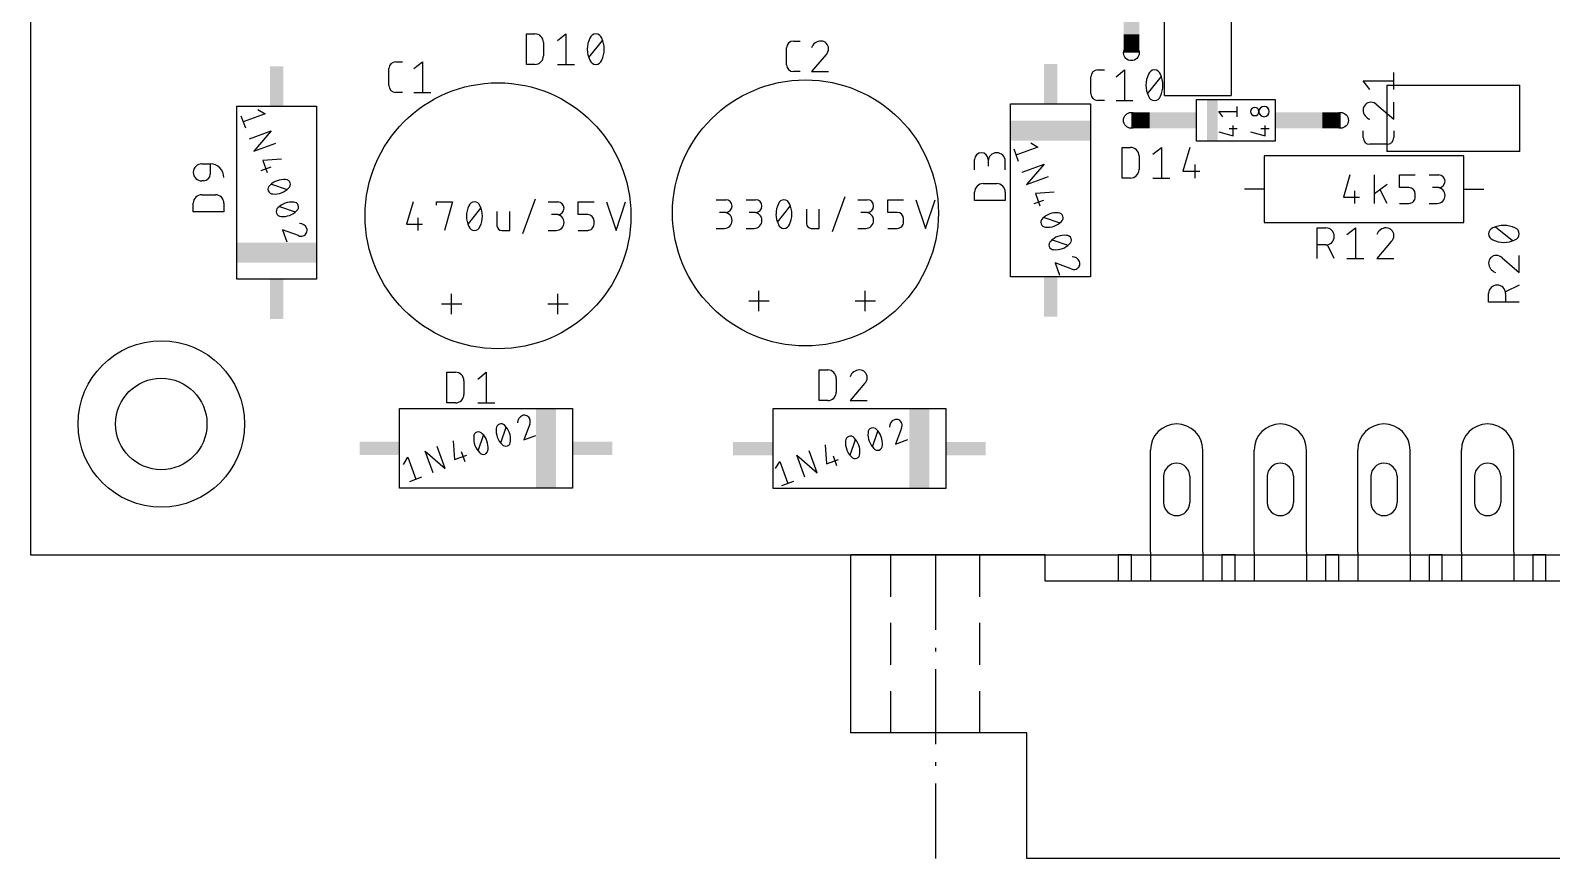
# Model space of a CAD drawing. Extents: x -7 to 100, y -12 to 128.
# Drawn here: x 0 to 58.1, y -11.6 to 20 of the extents above; entities that cross this region are included whole.
import ezdxf

# ---------------------------------------------------------------- set-up
doc = ezdxf.new("R2010")
doc.units = 0
for name, color, linetype in [('20', 30, 'CONTINUOUS'), ('21', 253, 'CONTINUOUS'), ('25', 253, 'CONTINUOUS'), ('51', 253, 'CONTINUOUS')]:
    doc.layers.add(name, color=color, linetype=linetype)

# ---------------------------------------------------------------- blocks, each defined once
blk = doc.blocks.new('RECT')
blk.add_solid([(-0.5, -0.5), (0.5, -0.5), (-0.5, 0.5), (0.5, 0.5)])

msp = doc.modelspace()

# ---------------------------------------------------------------- linework, layer by layer
at = {"layer": '20'}
for p, q in [((0, 100), (0, 0)), ((0, 0), (100, 0))]:
    msp.add_line(p, q, dxfattribs=at)
at = {"layer": '21'}
for p, q in [((43.3388, 17.5486), (43.3388, 22.6286)), ((45.8788, 22.6286), (45.8788, 17.5486)), ((43.3388, 17.5486), (45.8788, 17.5486)), ((51.8256, 17.9438), (56.9056, 17.9438)), ((51.8256, 17.9438), (51.8256, 15.4038)), ((56.9056, 15.4038), (56.9056, 17.9438)), ((7.8868, 10.5298), (7.8868, 17.1338)), ((7.8868, 17.1338), (10.9348, 17.1338)), ((8.6951, 17.0118), (8.9652, 16.8473)), ((10.9348, 17.1338), (10.9348, 10.5298)), ((37.456, 10.618), (37.456, 17.222)), ((37.456, 17.222), (40.504, 17.222)), ((40.504, 17.222), (40.504, 10.618)), ((44.5632, 15.7972), (44.5632, 17.3972)), ((44.5632, 17.3972), (47.5632, 17.3972)), ((45.5637, 16.7367), (45.4057, 16.9343)), ((45.4057, 16.9343), (46.1169, 16.9343)), ((46.1169, 16.7367), (46.1169, 17.1318)), ((47.5632, 17.3972), (47.5632, 15.7972)), ((8.0454, 16.7753), (8.2143, 16.3112)), ((8.9652, 16.8473), (8.1298, 16.5432)), ((45.8008, 16.2818), (46.1169, 16.2818)), ((45.9588, 16.0052), (45.9588, 16.4003)), ((47.02, 16.2818), (47.3361, 16.2818)), ((47.178, 16.0052), (47.178, 16.4003)), ((8.3685, 15.8874), (9.2039, 16.1914)), ((9.2039, 16.1914), (8.5374, 15.4233)), ((8.5374, 15.4233), (9.3728, 15.7274)), ((38.2226, 15.7418), (38.4927, 15.5773)), ((47.5632, 15.7972), (44.5632, 15.7972)), ((45.4057, 16.1632), (45.9588, 16.0052)), ((46.6249, 16.1632), (47.178, 16.0052)), ((9.5946, 15.1179), (8.8773, 15.0671)), ((37.5729, 15.5053), (37.7418, 15.0412)), ((38.4927, 15.5773), (37.6573, 15.2732)), ((54.7688, 15.24), (47.1487, 15.24)), ((47.1487, 15.24), (47.1487, 12.7)), ((56.9056, 15.4038), (51.8256, 15.4038)), ((54.7688, 12.7), (54.7688, 15.24)), ((9.1812, 14.8098), (8.8099, 14.6746)), ((8.8773, 15.0671), (9.0462, 14.603)), ((37.896, 14.6174), (38.7314, 14.9215)), ((38.7314, 14.9215), (38.0649, 14.1533)), ((9.207, 14.1614), (9.8062, 13.959)), ((38.0649, 14.1533), (38.9003, 14.4573)), ((47.1487, 13.97), (46.3867, 13.97)), ((50.4172, 14.5161), (50.1745, 13.6666)), ((51.3587, 13.4239), (51.3587, 14.5161)), ((51.8441, 14.152), (51.3587, 13.788)), ((52.3081, 14.0307), (52.3081, 14.5161)), ((52.3081, 14.5161), (52.9149, 14.5161)), ((52.6722, 14.0307), (52.3081, 14.0307)), ((53.4511, 14.5161), (53.8152, 14.5161)), ((53.8152, 14.0307), (53.5725, 14.0307)), ((54.7688, 13.97), (55.5308, 13.97)), ((14.6191, 13.4842), (14.3764, 12.6347)), ((15.5194, 13.3629), (15.5194, 13.4842)), ((15.5194, 13.4842), (16.1262, 13.4842)), ((16.1262, 13.4842), (15.8228, 12.392)), ((18.8186, 12.2707), (19.304, 13.6056)), ((19.7866, 13.4842), (20.1507, 13.4842)), ((20.9296, 12.9988), (20.9296, 13.4842)), ((20.9296, 13.4842), (21.5364, 13.4842)), ((22.0119, 13.4842), (22.376, 12.392)), ((22.376, 12.392), (22.74, 13.4842)), ((26.2033, 13.5636), (26.5673, 13.5636)), ((27.3463, 13.5636), (27.7103, 13.5636)), ((30.6454, 12.35), (31.1309, 13.685)), ((31.6135, 13.5636), (31.9775, 13.5636)), ((32.7565, 13.0782), (32.7565, 13.5636)), ((32.7565, 13.5636), (33.3632, 13.5636)), ((33.8388, 13.5636), (34.2029, 12.4714)), ((34.2029, 12.4714), (34.5669, 13.5636)), ((38.7087, 13.5398), (38.3374, 13.4046)), ((39.1221, 13.8479), (38.4048, 13.7971)), ((38.4048, 13.7971), (38.5737, 13.333)), ((50.1745, 13.6666), (50.7813, 13.6666)), ((50.5993, 13.9093), (50.5993, 13.4239)), ((51.8441, 13.4239), (51.5711, 13.9397)), ((52.3081, 13.4239), (52.6722, 13.4239)), ((52.9149, 13.6666), (52.9149, 13.788)), ((53.4511, 13.4239), (53.7545, 13.4239)), ((9.5197, 13.3021), (10.1189, 13.0998)), ((14.8011, 12.8774), (14.8011, 12.392)), ((16.7231, 12.6347), (17.2085, 13.2415)), ((17.828, 13.1202), (17.828, 12.5741)), ((18.3134, 12.392), (18.3134, 13.1202)), ((20.1507, 12.9988), (19.9079, 12.9988)), ((21.2937, 12.9988), (20.9296, 12.9988)), ((26.5673, 13.0782), (26.3246, 13.0782)), ((27.7103, 13.0782), (27.4676, 13.0782)), ((28.55, 12.7141), (29.0354, 13.3209)), ((29.6548, 13.1995), (29.6548, 12.6534)), ((30.1403, 12.4714), (30.1403, 13.1995)), ((31.9775, 13.0782), (31.7348, 13.0782)), ((33.1205, 13.0782), (32.7565, 13.0782)), ((33.3632, 12.7141), (33.3632, 12.8355)), ((38.7345, 12.8914), (39.3337, 12.689)), ((10.2376, 12.1962), (9.6299, 12.4217)), ((9.6299, 12.4217), (9.7988, 11.9576)), ((14.3764, 12.6347), (14.9832, 12.6347)), ((18.01, 12.392), (18.3134, 12.392)), ((19.7866, 12.392), (20.09, 12.392)), ((20.9296, 12.392), (21.2937, 12.392)), ((21.5364, 12.6347), (21.5364, 12.7561)), ((26.2033, 12.4714), (26.5067, 12.4714)), ((27.3463, 12.4714), (27.6497, 12.4714)), ((29.8369, 12.4714), (30.1403, 12.4714)), ((31.6135, 12.4714), (31.9169, 12.4714)), ((32.7565, 12.4714), (33.1205, 12.4714)), ((47.1487, 12.7), (54.7688, 12.7)), ((39.0472, 12.0321), (39.6464, 11.8298)), ((39.7651, 10.9261), (39.1574, 11.1517)), ((39.1574, 11.1517), (39.3263, 10.6876)), ((10.9348, 10.5298), (7.8868, 10.5298)), ((40.504, 10.618), (37.456, 10.618)), ((16.0911, 9.1921), (16.0911, 9.971)), ((20.1551, 9.1921), (20.1551, 9.971)), ((27.8386, 9.3033), (27.8386, 10.0822)), ((31.9026, 9.3033), (31.9026, 10.0822)), ((16.4805, 9.5815), (15.7016, 9.5815)), ((20.5445, 9.5815), (19.7656, 9.5815)), ((28.228, 9.6928), (27.4491, 9.6928)), ((32.292, 9.6928), (31.5131, 9.6928)), ((14.108, 2.546), (14.108, 5.594)), ((14.108, 5.594), (20.712, 5.594)), ((20.712, 5.594), (20.712, 2.546)), ((28.3755, 2.5373), (28.3755, 5.5853)), ((28.3755, 5.5853), (34.9795, 5.5853)), ((34.9795, 5.5853), (34.9795, 2.5373)), ((17.9716, 4.2809), (18.1739, 4.8802)), ((19.0776, 4.9988), (18.852, 4.3912)), ((32.1797, 4.1222), (32.3821, 4.7214)), ((33.2857, 4.8401), (33.0601, 4.2324)), ((15.8504, 3.2987), (15.5464, 4.1341)), ((16.1558, 4.3559), (16.2067, 3.6386)), ((17.1123, 3.9682), (17.3147, 4.5675)), ((18.852, 4.3912), (19.3161, 4.5601)), ((30.3639, 4.1971), (30.4148, 3.4798)), ((31.3205, 3.8095), (31.5228, 4.4087)), ((33.0601, 4.2324), (33.5242, 4.4013)), ((14.262, 3.4564), (14.4264, 3.7265)), ((14.4264, 3.7265), (14.7305, 2.8911)), ((15.3863, 3.1298), (15.0823, 3.9652)), ((15.0823, 3.9652), (15.8504, 3.2987)), ((16.2067, 3.6386), (16.6708, 3.8075)), ((16.464, 3.9425), (16.5991, 3.5712)), ((28.4701, 3.2976), (28.6346, 3.5677)), ((28.6346, 3.5677), (28.9386, 2.7323)), ((29.5945, 2.971), (29.2904, 3.8064)), ((29.2904, 3.8064), (30.0586, 3.1399)), ((30.0586, 3.1399), (29.7545, 3.9753)), ((30.4148, 3.4798), (30.8789, 3.6487)), ((30.6721, 3.7837), (30.8072, 3.4124)), ((14.4984, 2.8066), (14.9625, 2.9755)), ((20.712, 2.546), (14.108, 2.546)), ((34.9795, 2.5373), (28.3755, 2.5373)), ((28.7066, 2.6479), (29.1707, 2.8168)), ((31.33, 0), (31.33, -6.8)), ((32.88, 0), (31.33, 0)), ((34.58, 0), (32.88, 0)), ((32.88, -1.6), (32.88, 0)), ((36.28, 0), (34.58, 0)), ((34.58, 0), (34.58, -2.8667)), ((38.78, 0), (36.28, 0)), ((36.28, -1.6), (36.28, 0)), ((38.78, -1), (38.78, 0)), ((42.07, 0), (41.57, 0)), ((41.57, 0), (41.57, -1)), ((42.07, -1), (42.07, 0)), ((42.8, 0.1), (42.8, -1)), ((44.8, 0.1), (44.8, -1)), ((46.03, 0), (45.53, 0)), ((45.53, 0), (45.53, -1)), ((46.03, -1), (46.03, 0)), ((46.76, 0.1), (46.76, -1)), ((48.76, 0.1), (48.76, -1)), ((49.99, 0), (49.49, 0)), ((49.49, 0), (49.49, -1)), ((49.99, -1), (49.99, 0)), ((50.72, 0.1), (50.72, -1)), ((52.72, 0.1), (52.72, -1)), ((53.95, 0), (53.45, 0)), ((53.45, 0), (53.45, -1)), ((53.95, -1), (53.95, 0)), ((54.68, 0.1), (54.68, -1)), ((56.68, 0.1), (56.68, -1)), ((57.91, 0), (57.41, 0)), ((57.41, 0), (57.41, -1)), ((57.91, -1), (57.91, 0)), ((92.38, -1), (38.78, -1)), ((32.88, -4.2), (32.88, -2.6)), ((36.28, -4.2), (36.28, -2.6)), ((34.58, -3.548), (34.58, -3.6853)), ((34.58, -4.3667), (34.58, -7.2333)), ((32.88, -6.8), (32.88, -5.2)), ((36.28, -6.8), (36.28, -5.2)), ((32.88, -6.8), (31.33, -6.8)), ((36.28, -6.8), (32.88, -6.8)), ((38.08, -6.8), (36.28, -6.8)), ((38.08, -11.6), (38.08, -6.8)), ((34.58, -7.9147), (34.58, -8.052)), ((34.58, -8.7333), (34.58, -11.6)), ((93.08, -11.6), (38.08, -11.6))]:
    msp.add_line(p, q, dxfattribs=at)
for centre, radius in [((17.8663, 12.9512), 5.08), ((29.6138, 13.0625), 5.08), ((5, 5), 3.1789), ((5, 5), 1.7463)]:
    msp.add_circle(centre, radius, dxfattribs=at)
for centre, radius, start, end in [((46.7829, 16.9343), 0.158, 90, 270), ((46.7829, 16.9343), 0.158, 270, 90), ((47.1385, 16.9343), 0.1976, 90, 270), ((47.1385, 16.9343), 0.1976, 270, 90), ((9.2606, 13.9707), 0.1827, 128.9266, 199.9988), ((9.6728, 13.6037), 0.7328, 110.0025, 135.9858), ((9.6727, 13.6038), 0.7327, 84.0125, 109.999), ((9.3405, 14.5166), 0.7326, 290.0011, 315.9887), ((9.7525, 14.1497), 0.1827, 20.002, 91.074), ((9.7525, 14.1497), 0.1827, 308.9264, 19.9974), ((52.6722, 13.788), 0.2427, 0, 90), ((53.7545, 13.7273), 0.3034, 270, 90), ((53.8152, 14.2734), 0.2427, 270, 90), ((9.2606, 13.9707), 0.1827, 200.0008, 271.0756), ((9.3405, 14.5166), 0.7327, 264.0114, 289.9989), ((9.9855, 12.7444), 0.7328, 110.0025, 135.9858), ((9.9854, 12.7445), 0.7327, 84.0125, 109.999), ((10.0653, 13.2905), 0.1827, 20.002, 91.074), ((16.9658, 13.2597), 0.2245, 90, 161.0755), ((16.9658, 13.2597), 0.2245, 18.9237, 90), ((20.1507, 13.2415), 0.2427, 270, 90), ((26.5673, 13.3209), 0.2427, 270, 90), ((27.7103, 13.3209), 0.2427, 270, 90), ((29.3893, 13.0175), 0.9, 154.0108, 180.0001), ((28.7927, 13.3391), 0.2245, 90, 161.0755), ((28.7927, 13.3391), 0.2245, 18.9237, 90), ((28.196, 13.0175), 0.9, 359.9999, 25.9892), ((31.9775, 13.3209), 0.2427, 270, 90), ((52.6722, 13.6666), 0.2427, 270, 0.0007), ((9.5734, 13.1114), 0.1827, 128.9266, 199.9988), ((9.5733, 13.1114), 0.1827, 200.0008, 271.0756), ((9.6532, 13.6574), 0.7327, 264.0114, 289.9989), ((9.6532, 13.6574), 0.7326, 290.0011, 315.9887), ((10.0653, 13.2905), 0.1827, 308.9264, 19.9974), ((17.5624, 12.9381), 0.9, 154.0108, 180.0001), ((17.5625, 12.9381), 0.9001, 180, 205.9889), ((16.3691, 12.9381), 0.9, 359.9999, 25.9892), ((16.3691, 12.9381), 0.9001, 334.0111, 360), ((20.09, 12.6954), 0.3034, 270, 90), ((21.2937, 12.7561), 0.2427, 0, 90), ((26.5067, 12.7748), 0.3034, 270, 90), ((27.6497, 12.7748), 0.3034, 270, 90), ((29.3893, 13.0175), 0.9001, 180, 205.9889), ((28.196, 13.0175), 0.9001, 334.0111, 360), ((31.9169, 12.7748), 0.3034, 270, 90), ((33.1205, 12.8355), 0.2427, 0, 90), ((38.7881, 12.7007), 0.1827, 128.9266, 199.9988), ((39.2003, 12.3337), 0.7328, 110.0025, 135.9858), ((39.2002, 12.3338), 0.7327, 84.0125, 109.999), ((39.28, 12.8797), 0.1827, 20.002, 91.074), ((39.28, 12.8797), 0.1827, 308.9264, 19.9974), ((10.2899, 12.3728), 0.2855, 20.0023, 92.0528), ((10.3494, 12.3945), 0.2222, 289.9986, 20.0022), ((16.9658, 12.6165), 0.2245, 198.925, 269.9998), ((16.9658, 12.6165), 0.2245, 269.9998, 341.0754), ((18.01, 12.5741), 0.182, 180, 270), ((21.2937, 12.6347), 0.2427, 270, 0.0007), ((28.7927, 12.6959), 0.2245, 198.925, 269.9998), ((28.7927, 12.6959), 0.2245, 269.9998, 341.0754), ((29.8369, 12.6534), 0.182, 180, 270), ((33.1205, 12.7141), 0.2427, 270, 0.0007), ((38.7881, 12.7007), 0.1827, 200.0008, 271.0756), ((38.868, 13.2466), 0.7327, 264.0114, 289.9989), ((38.868, 13.2466), 0.7326, 290.0011, 315.9887), ((39.5129, 11.4745), 0.7327, 84.0125, 109.999), ((10.3437, 12.41), 0.2387, 243.6032, 289.9997), ((39.1009, 11.8414), 0.1827, 128.9266, 199.9988), ((39.1008, 11.8414), 0.1827, 200.0008, 271.0756), ((39.513, 11.4744), 0.7328, 110.0025, 135.9858), ((39.1807, 12.3874), 0.7327, 264.0114, 289.9989), ((39.1807, 12.3874), 0.7326, 290.0011, 315.9887), ((39.5928, 12.0205), 0.1827, 20.002, 91.074), ((39.5928, 12.0205), 0.1827, 308.9264, 19.9974), ((39.8174, 11.1028), 0.2855, 20.0023, 92.0528), ((39.8769, 11.1245), 0.2222, 289.9986, 20.0022), ((39.8712, 11.14), 0.2387, 243.6032, 289.9997), ((18.9009, 5.0511), 0.2855, 110.0023, 182.0528), ((18.8792, 5.1106), 0.2222, 19.9986, 110.0022), ((17.124, 4.5138), 0.1827, 110.002, 181.074), ((17.124, 4.5138), 0.1827, 38.9242, 109.997), ((18.5292, 4.7467), 0.7327, 174.0126, 199.999), ((17.9832, 4.8265), 0.1827, 110.002, 181.074), ((17.9832, 4.8265), 0.1827, 38.9242, 109.997), ((17.6164, 4.4144), 0.7326, 20.0011, 45.9887), ((17.6163, 4.4145), 0.7327, 354.0114, 19.9989), ((18.8637, 5.105), 0.2387, 333.6032, 19.9997), ((32.7373, 4.5879), 0.7327, 174.0126, 199.999), ((32.1914, 4.6678), 0.1827, 110.002, 181.074), ((32.1913, 4.6678), 0.1827, 38.9242, 109.997), ((31.8245, 4.2557), 0.7326, 20.0011, 45.9887), ((33.109, 4.8924), 0.2855, 110.0023, 182.0528), ((33.0873, 4.9519), 0.2222, 19.9986, 110.0022), ((33.0719, 4.9462), 0.2387, 333.6032, 19.9997), ((17.67, 4.4339), 0.7327, 174.0126, 199.999), ((17.67, 4.434), 0.7328, 200.0023, 225.9859), ((16.7571, 4.1017), 0.7326, 20.0011, 45.9887), ((16.7571, 4.1017), 0.7327, 354.0114, 19.9989), ((18.5293, 4.7468), 0.7328, 200.0023, 225.9859), ((18.1623, 4.3346), 0.1827, 218.9266, 289.9988), ((18.1623, 4.3346), 0.1827, 290.0012, 1.0766), ((31.8781, 4.2752), 0.7327, 174.0126, 199.999), ((31.3321, 4.355), 0.1827, 110.002, 181.074), ((31.3321, 4.355), 0.1827, 38.9242, 109.997), ((30.9652, 3.943), 0.7326, 20.0011, 45.9887), ((30.9652, 3.943), 0.7327, 354.0114, 19.9989), ((32.7374, 4.588), 0.7328, 200.0023, 225.9859), ((32.3704, 4.1758), 0.1827, 290.0012, 1.0766), ((31.8245, 4.2557), 0.7327, 354.0114, 19.9989), ((17.303, 4.0219), 0.1827, 218.9266, 289.9988), ((17.303, 4.0219), 0.1827, 290.0012, 1.0766), ((31.8781, 4.2753), 0.7328, 200.0023, 225.9859), ((31.5112, 3.8631), 0.1827, 218.9266, 289.9988), ((31.5112, 3.8631), 0.1827, 290.0012, 1.0766), ((32.3704, 4.1759), 0.1827, 218.9266, 289.9988)]:
    msp.add_arc(centre, radius, start, end, dxfattribs=at)
at = {"layer": '25'}
for p, q in [((18.9539, 18.7329), (18.9539, 19.9013)), ((18.9539, 19.9013), (19.2784, 19.9013)), ((20.135, 19.6417), (20.4595, 19.9013)), ((20.4595, 19.9013), (20.4595, 18.7329)), ((19.603, 19.5768), (19.603, 19.0575)), ((21.3429, 18.9926), (21.8622, 19.6417)), ((28.8931, 18.7186), (28.8931, 19.3677)), ((29.1527, 19.6273), (29.4123, 19.6273)), ((13.9602, 18.8336), (14.2198, 18.8336)), ((14.6564, 18.5739), (14.9809, 18.8336)), ((14.9809, 18.8336), (14.9809, 17.6652)), ((19.2784, 18.7329), (18.9539, 18.7329)), ((20.135, 18.7329), (20.7841, 18.7329)), ((30.4006, 19.108), (29.8489, 18.4589)), ((13.7005, 17.9248), (13.7005, 18.5739)), ((29.4123, 18.4589), (29.1527, 18.4589)), ((29.8489, 18.4589), (30.498, 18.4589)), ((40.5254, 17.6142), (40.5254, 18.2633)), ((40.785, 18.523), (41.0446, 18.523)), ((41.4812, 18.2633), (41.8057, 18.523)), ((41.8057, 18.523), (41.8057, 17.3545)), ((42.6891, 17.6142), (43.2084, 18.2633)), ((51.1847, 17.7803), (50.9251, 18.1048)), ((50.9251, 18.1048), (52.0935, 18.1048)), ((52.0935, 17.7803), (52.0935, 18.4294)), ((14.2198, 17.6652), (13.9602, 17.6652)), ((14.6564, 17.6652), (15.3055, 17.6652)), ((41.0446, 17.3545), (40.785, 17.3545)), ((41.4812, 17.3545), (42.1303, 17.3545)), ((51.4444, 17.189), (52.0935, 16.6373)), ((52.0935, 16.6373), (52.0935, 17.2864)), ((50.9251, 15.9411), (50.9251, 16.2007)), ((52.0935, 16.2007), (52.0935, 15.9411)), ((41.7128, 14.394), (41.7128, 15.5624)), ((41.7128, 15.5624), (42.0374, 15.5624)), ((42.3619, 15.2378), (42.3619, 14.7185)), ((42.8939, 15.3027), (43.2185, 15.5624)), ((43.2185, 15.5624), (43.2185, 14.394)), ((44.2966, 15.5624), (44.0369, 14.6536)), ((51.8338, 15.6814), (51.1847, 15.6814)), ((6.5476, 14.9349), (6.8722, 14.9349)), ((6.8722, 14.9349), (6.8722, 14.5455)), ((36.0781, 14.7123), (36.0781, 15.1018)), ((36.5973, 15.1018), (36.5973, 14.8422)), ((37.2465, 14.7123), (37.2465, 15.0369)), ((44.0369, 14.6536), (44.686, 14.6536)), ((44.4913, 14.9133), (44.4913, 14.394)), ((6.6126, 14.2858), (6.5476, 14.2858)), ((36.4026, 14.1804), (36.9219, 14.1804)), ((42.0374, 14.394), (41.7128, 14.394)), ((42.8939, 14.394), (43.543, 14.394)), ((6.2231, 13.1047), (6.2231, 13.4293)), ((6.5476, 13.7538), (7.0669, 13.7538)), ((7.3915, 13.4293), (7.3915, 13.1047)), ((36.0781, 13.5312), (36.0781, 13.8558)), ((37.2465, 13.5312), (36.0781, 13.5312)), ((37.2465, 13.8558), (37.2465, 13.5312)), ((7.3915, 13.1047), (6.2231, 13.1047)), ((49.1708, 11.3221), (49.1708, 12.4905)), ((49.1708, 12.4905), (49.4954, 12.4905)), ((50.3065, 12.2308), (50.631, 12.4905)), ((50.631, 12.4905), (50.631, 11.3221)), ((56.6294, 11.9987), (55.9803, 12.518)), ((49.4954, 11.8413), (49.1708, 11.8413)), ((49.8199, 11.3221), (49.5603, 11.8413)), ((52.0012, 11.9712), (51.4495, 11.3221)), ((50.3065, 11.3221), (50.9556, 11.3221)), ((51.4495, 11.3221), (52.0986, 11.3221)), ((56.2399, 11.3426), (56.889, 10.7908)), ((56.889, 10.7908), (56.889, 11.4399)), ((55.7206, 9.6552), (55.7206, 9.9797)), ((56.889, 10.3043), (56.3697, 10.0446)), ((56.3697, 9.9797), (56.3697, 9.6552)), ((56.889, 9.6552), (55.7206, 9.6552)), ((15.9148, 5.8074), (15.9148, 6.9758)), ((15.9148, 6.9758), (16.2394, 6.9758)), ((17.0959, 6.7162), (17.4205, 6.9758)), ((17.4205, 6.9758), (17.4205, 5.8074)), ((30.1429, 5.8956), (30.1429, 7.064)), ((30.1429, 7.064), (30.4675, 7.064)), ((16.5639, 6.6513), (16.5639, 6.132)), ((30.792, 6.7394), (30.792, 6.2201)), ((31.8758, 6.5447), (31.324, 5.8956)), ((30.4675, 5.8956), (30.1429, 5.8956)), ((31.324, 5.8956), (31.9731, 5.8956)), ((16.2394, 5.8074), (15.9148, 5.8074)), ((17.0959, 5.8074), (17.745, 5.8074))]:
    msp.add_line(p, q, dxfattribs=at)
for centre, radius, start, end in [((19.2784, 19.5768), 0.3246, 0, 90), ((21.6025, 19.6612), 0.2402, 90, 161.0751), ((21.6025, 19.6612), 0.2402, 18.9248, 90.0002), ((22.2408, 19.3171), 0.9629, 180, 205.9888), ((22.2408, 19.3171), 0.9628, 154.0109, 180.0001), ((20.9642, 19.3171), 0.9629, 359.9999, 25.9891), ((20.9642, 19.3171), 0.9629, 334.0112, 360), ((29.1527, 19.3677), 0.2596, 90.0007, 180), ((30.2059, 19.2521), 0.3753, 90.0001, 162.0549), ((30.2059, 19.3352), 0.2921, 0, 90), ((30.1842, 19.3352), 0.3138, 313.604, 359.9996), ((13.9602, 18.5739), 0.2596, 90.0007, 180), ((19.2784, 19.0575), 0.3246, 269.9994, 0), ((21.6025, 18.9731), 0.2402, 198.9254, 269.9998), ((21.6025, 18.9731), 0.2402, 270, 341.0747), ((29.1527, 18.7186), 0.2596, 180, 270), ((40.785, 18.2633), 0.2596, 90.0007, 180), ((43.587, 17.9388), 0.9628, 154.0109, 180.0001), ((42.9487, 18.2828), 0.2402, 90, 161.0751), ((42.9487, 18.2828), 0.2402, 18.9248, 90.0002), ((42.3104, 17.9388), 0.9629, 359.9999, 25.9891), ((13.9602, 17.9248), 0.2596, 180, 270), ((40.785, 17.6142), 0.2596, 180, 270), ((43.587, 17.9388), 0.9629, 180, 205.9888), ((42.9487, 17.5947), 0.2402, 198.9254, 269.9998), ((42.9487, 17.5947), 0.2402, 270, 341.0747), ((42.3104, 17.9388), 0.9629, 334.0112, 360), ((51.2172, 16.9943), 0.2921, 90, 180), ((51.3004, 16.9943), 0.3753, 180.0001, 252.0554), ((51.2172, 16.9726), 0.3137, 43.6034, 90.0002), ((51.1847, 15.9411), 0.2596, 180.0014, 270), ((51.8338, 15.9411), 0.2596, 270, 0), ((36.3377, 15.1018), 0.2596, 0, 180), ((36.9219, 15.0369), 0.3246, 0, 180), ((42.0374, 15.2378), 0.3246, 0, 90), ((6.5476, 14.6104), 0.3246, 90, 270), ((6.6126, 14.5455), 0.2596, 270, 0), ((6.8722, 14.4156), 0.5193, 0, 90), ((42.0374, 14.7185), 0.3246, 269.9994, 0), ((36.4026, 13.8558), 0.3246, 90, 180), ((36.9219, 13.8558), 0.3246, 359.9994, 90), ((6.5476, 13.4293), 0.3246, 90, 180), ((7.0669, 13.4293), 0.3246, 359.9994, 90), ((49.4954, 12.1659), 0.3246, 270, 90), ((51.8065, 12.1152), 0.3753, 90.0001, 162.0549), ((51.8065, 12.1984), 0.2921, 0, 90), ((55.9608, 12.2584), 0.2402, 108.924, 180.0001), ((55.9608, 12.2584), 0.2402, 180, 251.0758), ((56.3048, 11.6201), 0.9629, 90.0001, 115.9889), ((56.3048, 11.62), 0.9629, 64.0112, 90), ((56.6488, 12.2584), 0.2402, 0, 71.0747), ((56.6488, 12.2584), 0.2402, 288.9254, 359.9998), ((51.7848, 12.1984), 0.3138, 313.604, 359.9996), ((56.3048, 12.8967), 0.9629, 244.0111, 269.9999), ((56.3048, 12.8967), 0.9629, 270, 295.9888), ((56.0127, 11.1478), 0.2921, 90, 180), ((56.0959, 11.1478), 0.3753, 180.0001, 252.0554), ((56.0127, 11.1262), 0.3137, 43.6034, 90.0002), ((56.0452, 9.9797), 0.3246, 0, 180), ((16.2394, 6.6513), 0.3246, 0, 90), ((30.4675, 6.7394), 0.3246, 0, 90), ((31.681, 6.6887), 0.3753, 90.0001, 162.0549), ((31.681, 6.7719), 0.2921, 0, 90), ((31.6594, 6.7719), 0.3138, 313.604, 359.9996), ((16.2394, 6.132), 0.3246, 269.9994, 0), ((30.4675, 6.2201), 0.3246, 269.9994, 0)]:
    msp.add_arc(centre, radius, start, end, dxfattribs=at)
at = {"layer": '51'}
for p, q in [((42.8, 0.1), (42.8, 4)), ((44.8, 0.1), (44.8, 4)), ((46.76, 0.1), (46.76, 4)), ((48.76, 0.1), (48.76, 4)), ((50.72, 0.1), (50.72, 4)), ((52.72, 0.1), (52.72, 4)), ((54.68, 0.1), (54.68, 4)), ((56.68, 0.1), (56.68, 4)), ((43.3, 3), (43.3, 2)), ((44.3, 3), (44.3, 2)), ((47.26, 3), (47.26, 2)), ((48.26, 3), (48.26, 2)), ((51.22, 3), (51.22, 2)), ((52.22, 3), (52.22, 2)), ((55.18, 3), (55.18, 2)), ((56.18, 3), (56.18, 2))]:
    msp.add_line(p, q, dxfattribs=at)
for centre in [(42.0688, 19.1775), (42.0632, 16.5972), (50.0632, 16.5972)]:
    msp.add_circle(centre, 0.3, dxfattribs=at)
for centre, radius, start, end in [((43.8, 4), 1, 0, 180), ((47.76, 4), 1, 0, 180), ((51.72, 4), 1, 0, 180), ((55.68, 4), 1, 0, 180), ((43.8, 3), 0.5, 0, 180), ((47.76, 3), 0.5, 0, 180), ((51.72, 3), 0.5, 0, 180), ((55.68, 3), 0.5, 0, 180), ((43.8, 2), 0.5, 180, 0), ((47.76, 2), 0.5, 180, 0), ((51.72, 2), 0.5, 180, 0), ((55.68, 2), 0.5, 180, 0)]:
    msp.add_arc(centre, radius, start, end, dxfattribs=at)

# ---------------------------------------------------------------- block references
at = {"layer": '21'}
for p, xscale, yscale, rotation in [((42.0688, 20.7775), 1.8, 0.6, 270), ((9.4108, 17.8958), 1.524, 0.508, 90), ((38.98, 17.984), 1.524, 0.508, 270), ((43.6632, 16.5972), 1.8, 0.6, 180), ((45.1632, 16.5972), 0.4, 1.6, 180), ((48.4632, 16.5972), 1.8, 0.6, 180), ((38.98, 16.206), 0.762, 3.048, 270), ((9.4108, 11.5458), 0.762, 3.048, 90), ((9.4108, 9.7678), 1.524, 0.508, 90), ((38.98, 9.856), 1.524, 0.508, 270), ((19.696, 4.07), 0.762, 3.048, 180), ((33.9635, 4.0613), 0.762, 3.048, 180), ((13.346, 4.07), 1.524, 0.508, 180), ((21.474, 4.07), 1.524, 0.508, 180), ((27.6135, 4.0613), 1.524, 0.508, 180), ((35.7415, 4.0613), 1.524, 0.508, 180)]:
    msp.add_blockref('RECT', p, dxfattribs=dict(at, xscale=xscale, yscale=yscale, rotation=rotation))
at = {"layer": '51', "xscale": 0.7, "yscale": 0.6}
for p, rotation in [((42.0688, 19.5275), 270), ((42.4132, 16.5972), 180), ((49.7132, 16.5972), 180)]:
    msp.add_blockref('RECT', p, dxfattribs=dict(at, rotation=rotation))

doc.saveas('drawing.dxf')
